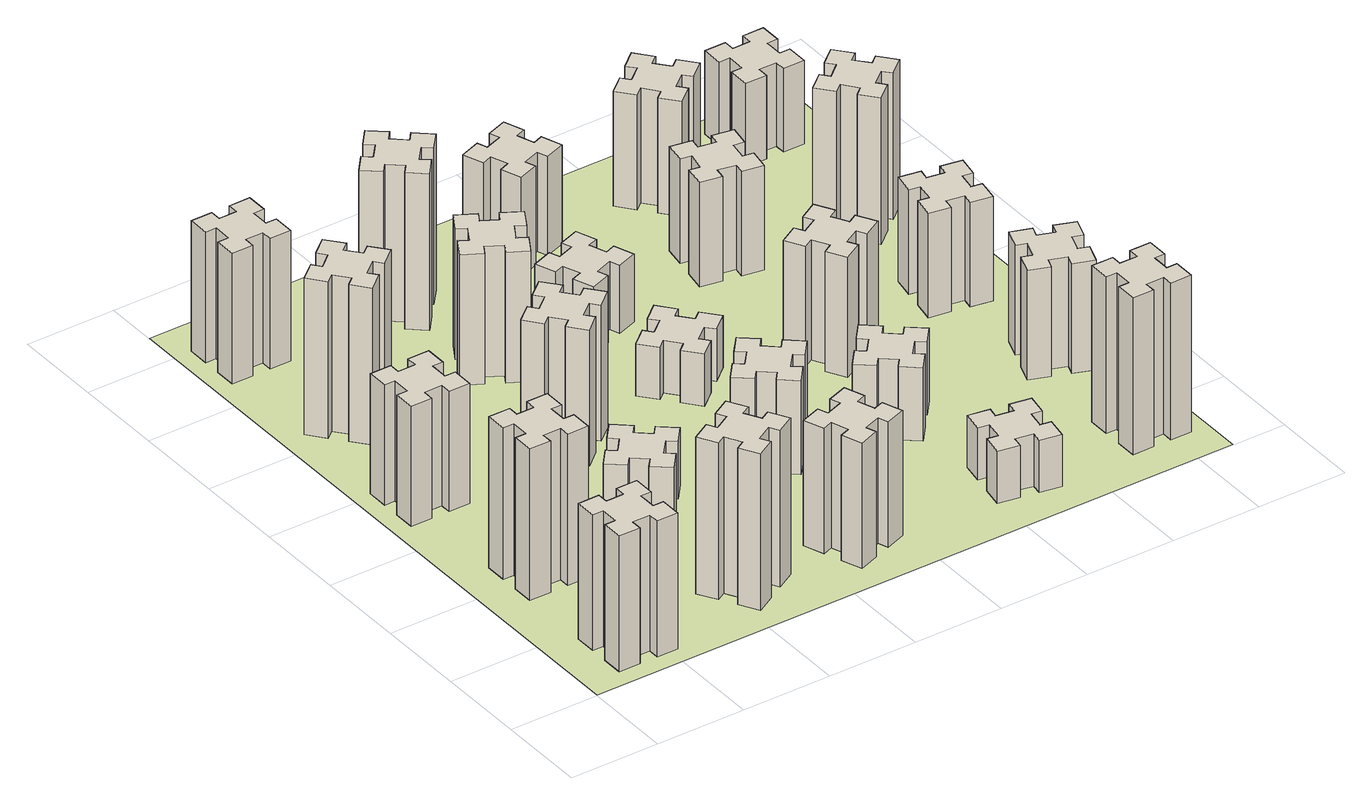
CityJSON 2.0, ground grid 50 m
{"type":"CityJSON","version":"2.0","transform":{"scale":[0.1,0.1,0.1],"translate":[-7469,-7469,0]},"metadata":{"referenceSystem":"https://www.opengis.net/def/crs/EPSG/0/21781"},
"CityObjects":{
"building1":{"type":"Building","attributes":{"class":"1000","function":"1000","usage":"1000","yearOfConstruction":2016,"roofType":"1000","measuredHeight":78,"storeysAboveGround":30,"storeysBelowGround":0},"geometry":[{"type":"Solid","lod":"1","boundaries":[[[[0,1,2,3,4,5,6,7,8,9,10,11,12,13,14,15,16,17,18,19]],[[17,16,20,21]],[[16,15,22,20]],[[15,14,23,22]],[[14,13,24,23]],[[13,12,25,24]],[[12,11,26,25]],[[11,10,27,26]],[[10,9,28,27]],[[9,8,29,28]],[[8,7,30,29]],[[7,6,31,30]],[[6,5,32,31]],[[5,4,33,32]],[[4,3,34,33]],[[3,2,35,34]],[[2,1,36,35]],[[1,0,37,36]],[[0,19,38,37]],[[19,18,39,38]],[[18,17,21,39]],[[24,25,26,27,28,29,30,31,32,33,34,35,36,37,38,39,21,20,22,23]]]]}]},
"building2":{"type":"Building","attributes":{"class":"1000","function":"1000","usage":"1000","yearOfConstruction":2016,"roofType":"1000","measuredHeight":87,"storeysAboveGround":30,"storeysBelowGround":0},"geometry":[{"type":"Solid","lod":"1","boundaries":[[[[40,41,42,43,44,45,46,47,48,49,50,51,52,53,54,55,56,57,58,59]],[[57,56,60,61]],[[56,55,62,60]],[[55,54,63,62]],[[54,53,64,63]],[[53,52,65,64]],[[52,51,66,65]],[[51,50,67,66]],[[50,49,68,67]],[[49,48,69,68]],[[48,47,70,69]],[[47,46,71,70]],[[46,45,72,71]],[[45,44,73,72]],[[44,43,74,73]],[[43,42,75,74]],[[42,41,76,75]],[[41,40,77,76]],[[40,59,78,77]],[[59,58,79,78]],[[58,57,61,79]],[[64,65,66,67,68,69,70,71,72,73,74,75,76,77,78,79,61,60,62,63]]]]}]},
"building3":{"type":"Building","attributes":{"class":"1000","function":"1000","usage":"1000","yearOfConstruction":2016,"roofType":"1000","measuredHeight":69,"storeysAboveGround":30,"storeysBelowGround":0},"geometry":[{"type":"Solid","lod":"1","boundaries":[[[[80,81,82,83,84,85,86,87,88,89,90,91,92,93,94,95,96,97,98,99]],[[97,96,100,101]],[[96,95,102,100]],[[95,94,103,102]],[[94,93,104,103]],[[93,92,105,104]],[[92,91,106,105]],[[91,90,107,106]],[[90,89,108,107]],[[89,88,109,108]],[[88,87,110,109]],[[87,86,111,110]],[[86,85,112,111]],[[85,84,113,112]],[[84,83,114,113]],[[83,82,115,114]],[[82,81,116,115]],[[81,80,117,116]],[[80,99,118,117]],[[99,98,119,118]],[[98,97,101,119]],[[104,105,106,107,108,109,110,111,112,113,114,115,116,117,118,119,101,100,102,103]]]]}]},
"building4":{"type":"Building","attributes":{"class":"1000","function":"1000","usage":"1000","yearOfConstruction":2016,"roofType":"1000","measuredHeight":90,"storeysAboveGround":30,"storeysBelowGround":0},"geometry":[{"type":"Solid","lod":"1","boundaries":[[[[120,121,122,123,124,125,126,127,128,129,130,131,132,133,134,135,136,137,138,139]],[[137,136,140,141]],[[136,135,142,140]],[[135,134,143,142]],[[134,133,144,143]],[[133,132,145,144]],[[132,131,146,145]],[[131,130,147,146]],[[130,129,148,147]],[[129,128,149,148]],[[128,127,150,149]],[[127,126,151,150]],[[126,125,152,151]],[[125,124,153,152]],[[124,123,154,153]],[[123,122,155,154]],[[122,121,156,155]],[[121,120,157,156]],[[120,139,158,157]],[[139,138,159,158]],[[138,137,141,159]],[[144,145,146,147,148,149,150,151,152,153,154,155,156,157,158,159,141,140,142,143]]]]}]},
"building5":{"type":"Building","attributes":{"class":"1000","function":"1000","usage":"1000","yearOfConstruction":2016,"roofType":"1000","measuredHeight":90,"storeysAboveGround":30,"storeysBelowGround":0},"geometry":[{"type":"Solid","lod":"1","boundaries":[[[[160,161,162,163,164,165,166,167,168,169,170,171,172,173,174,175,176,177,178,179]],[[177,176,180,181]],[[176,175,182,180]],[[175,174,183,182]],[[174,173,184,183]],[[173,172,185,184]],[[172,171,186,185]],[[171,170,187,186]],[[170,169,188,187]],[[169,168,189,188]],[[168,167,190,189]],[[167,166,191,190]],[[166,165,192,191]],[[165,164,193,192]],[[164,163,194,193]],[[163,162,195,194]],[[162,161,196,195]],[[161,160,197,196]],[[160,179,198,197]],[[179,178,199,198]],[[178,177,181,199]],[[184,185,186,187,188,189,190,191,192,193,194,195,196,197,198,199,181,180,182,183]]]]}]},
"building6":{"type":"Building","attributes":{"class":"1000","function":"1000","usage":"1000","yearOfConstruction":2016,"roofType":"1000","measuredHeight":75,"storeysAboveGround":30,"storeysBelowGround":0},"geometry":[{"type":"Solid","lod":"1","boundaries":[[[[200,201,202,203,204,205,206,207,208,209,210,211,212,213,214,215,216,217,218,219]],[[217,216,220,221]],[[216,215,222,220]],[[215,214,223,222]],[[214,213,224,223]],[[213,212,225,224]],[[212,211,226,225]],[[211,210,227,226]],[[210,209,228,227]],[[209,208,229,228]],[[208,207,230,229]],[[207,206,231,230]],[[206,205,232,231]],[[205,204,233,232]],[[204,203,234,233]],[[203,202,235,234]],[[202,201,236,235]],[[201,200,237,236]],[[200,219,238,237]],[[219,218,239,238]],[[218,217,221,239]],[[224,225,226,227,228,229,230,231,232,233,234,235,236,237,238,239,221,220,222,223]]]]}]},
"building7":{"type":"Building","attributes":{"class":"1000","function":"1000","usage":"1000","yearOfConstruction":2016,"roofType":"1000","measuredHeight":33,"storeysAboveGround":30,"storeysBelowGround":0},"geometry":[{"type":"Solid","lod":"1","boundaries":[[[[240,241,242,243,244,245,246,247,248,249,250,251,252,253,254,255,256,257,258,259]],[[257,256,260,261]],[[256,255,262,260]],[[255,254,263,262]],[[254,253,264,263]],[[253,252,265,264]],[[252,251,266,265]],[[251,250,267,266]],[[250,249,268,267]],[[249,248,269,268]],[[248,247,270,269]],[[247,246,271,270]],[[246,245,272,271]],[[245,244,273,272]],[[244,243,274,273]],[[243,242,275,274]],[[242,241,276,275]],[[241,240,277,276]],[[240,259,278,277]],[[259,258,279,278]],[[258,257,261,279]],[[264,265,266,267,268,269,270,271,272,273,274,275,276,277,278,279,261,260,262,263]]]]}]},
"building8":{"type":"Building","attributes":{"class":"1000","function":"1000","usage":"1000","yearOfConstruction":2016,"roofType":"1000","measuredHeight":78,"storeysAboveGround":30,"storeysBelowGround":0},"geometry":[{"type":"Solid","lod":"1","boundaries":[[[[280,281,282,283,284,285,286,287,288,289,290,291,292,293,294,295,296,297,298,299]],[[297,296,300,301]],[[296,295,302,300]],[[295,294,303,302]],[[294,293,304,303]],[[293,292,305,304]],[[292,291,306,305]],[[291,290,307,306]],[[290,289,308,307]],[[289,288,309,308]],[[288,287,310,309]],[[287,286,311,310]],[[286,285,312,311]],[[285,284,313,312]],[[284,283,314,313]],[[283,282,315,314]],[[282,281,316,315]],[[281,280,317,316]],[[280,299,318,317]],[[299,298,319,318]],[[298,297,301,319]],[[304,305,306,307,308,309,310,311,312,313,314,315,316,317,318,319,301,300,302,303]]]]}]},
"building9":{"type":"Building","attributes":{"class":"1000","function":"1000","usage":"1000","yearOfConstruction":2016,"roofType":"1000","measuredHeight":72,"storeysAboveGround":30,"storeysBelowGround":0},"geometry":[{"type":"Solid","lod":"1","boundaries":[[[[320,321,322,323,324,325,326,327,328,329,330,331,332,333,334,335,336,337,338,339]],[[337,336,340,341]],[[336,335,342,340]],[[335,334,343,342]],[[334,333,344,343]],[[333,332,345,344]],[[332,331,346,345]],[[331,330,347,346]],[[330,329,348,347]],[[329,328,349,348]],[[328,327,350,349]],[[327,326,351,350]],[[326,325,352,351]],[[325,324,353,352]],[[324,323,354,353]],[[323,322,355,354]],[[322,321,356,355]],[[321,320,357,356]],[[320,339,358,357]],[[339,338,359,358]],[[338,337,341,359]],[[344,345,346,347,348,349,350,351,352,353,354,355,356,357,358,359,341,340,342,343]]]]}]},
"building10":{"type":"Building","attributes":{"class":"1000","function":"1000","usage":"1000","yearOfConstruction":2016,"roofType":"1000","measuredHeight":75,"storeysAboveGround":30,"storeysBelowGround":0},"geometry":[{"type":"Solid","lod":"1","boundaries":[[[[360,361,362,363,364,365,366,367,368,369,370,371,372,373,374,375,376,377,378,379]],[[377,376,380,381]],[[376,375,382,380]],[[375,374,383,382]],[[374,373,384,383]],[[373,372,385,384]],[[372,371,386,385]],[[371,370,387,386]],[[370,369,388,387]],[[369,368,389,388]],[[368,367,390,389]],[[367,366,391,390]],[[366,365,392,391]],[[365,364,393,392]],[[364,363,394,393]],[[363,362,395,394]],[[362,361,396,395]],[[361,360,397,396]],[[360,379,398,397]],[[379,378,399,398]],[[378,377,381,399]],[[384,385,386,387,388,389,390,391,392,393,394,395,396,397,398,399,381,380,382,383]]]]}]},
"building11":{"type":"Building","attributes":{"class":"1000","function":"1000","usage":"1000","yearOfConstruction":2016,"roofType":"1000","measuredHeight":90,"storeysAboveGround":30,"storeysBelowGround":0},"geometry":[{"type":"Solid","lod":"1","boundaries":[[[[400,401,402,403,404,405,406,407,408,409,410,411,412,413,414,415,416,417,418,419]],[[417,416,420,421]],[[416,415,422,420]],[[415,414,423,422]],[[414,413,424,423]],[[413,412,425,424]],[[412,411,426,425]],[[411,410,427,426]],[[410,409,428,427]],[[409,408,429,428]],[[408,407,430,429]],[[407,406,431,430]],[[406,405,432,431]],[[405,404,433,432]],[[404,403,434,433]],[[403,402,435,434]],[[402,401,436,435]],[[401,400,437,436]],[[400,419,438,437]],[[419,418,439,438]],[[418,417,421,439]],[[424,425,426,427,428,429,430,431,432,433,434,435,436,437,438,439,421,420,422,423]]]]}]},
"building12":{"type":"Building","attributes":{"class":"1000","function":"1000","usage":"1000","yearOfConstruction":2016,"roofType":"1000","measuredHeight":54,"storeysAboveGround":30,"storeysBelowGround":0},"geometry":[{"type":"Solid","lod":"1","boundaries":[[[[440,441,442,443,444,445,446,447,448,449,450,451,452,453,454,455,456,457,458,459]],[[457,456,460,461]],[[456,455,462,460]],[[455,454,463,462]],[[454,453,464,463]],[[453,452,465,464]],[[452,451,466,465]],[[451,450,467,466]],[[450,449,468,467]],[[449,448,469,468]],[[448,447,470,469]],[[447,446,471,470]],[[446,445,472,471]],[[445,444,473,472]],[[444,443,474,473]],[[443,442,475,474]],[[442,441,476,475]],[[441,440,477,476]],[[440,459,478,477]],[[459,458,479,478]],[[458,457,461,479]],[[464,465,466,467,468,469,470,471,472,473,474,475,476,477,478,479,461,460,462,463]]]]}]},
"building13":{"type":"Building","attributes":{"class":"1000","function":"1000","usage":"1000","yearOfConstruction":2016,"roofType":"1000","measuredHeight":30,"storeysAboveGround":30,"storeysBelowGround":0},"geometry":[{"type":"Solid","lod":"1","boundaries":[[[[480,481,482,483,484,485,486,487,488,489,490,491,492,493,494,495,496,497,498,499]],[[497,496,500,501]],[[496,495,502,500]],[[495,494,503,502]],[[494,493,504,503]],[[493,492,505,504]],[[492,491,506,505]],[[491,490,507,506]],[[490,489,508,507]],[[489,488,509,508]],[[488,487,510,509]],[[487,486,511,510]],[[486,485,512,511]],[[485,484,513,512]],[[484,483,514,513]],[[483,482,515,514]],[[482,481,516,515]],[[481,480,517,516]],[[480,499,518,517]],[[499,498,519,518]],[[498,497,501,519]],[[504,505,506,507,508,509,510,511,512,513,514,515,516,517,518,519,501,500,502,503]]]]}]},
"building14":{"type":"Building","attributes":{"class":"1000","function":"1000","usage":"1000","yearOfConstruction":2016,"roofType":"1000","measuredHeight":39,"storeysAboveGround":30,"storeysBelowGround":0},"geometry":[{"type":"Solid","lod":"1","boundaries":[[[[520,521,522,523,524,525,526,527,528,529,530,531,532,533,534,535,536,537,538,539]],[[537,536,540,541]],[[536,535,542,540]],[[535,534,543,542]],[[534,533,544,543]],[[533,532,545,544]],[[532,531,546,545]],[[531,530,547,546]],[[530,529,548,547]],[[529,528,549,548]],[[528,527,550,549]],[[527,526,551,550]],[[526,525,552,551]],[[525,524,553,552]],[[524,523,554,553]],[[523,522,555,554]],[[522,521,556,555]],[[521,520,557,556]],[[520,539,558,557]],[[539,538,559,558]],[[538,537,541,559]],[[544,545,546,547,548,549,550,551,552,553,554,555,556,557,558,559,541,540,542,543]]]]}]},
"building15":{"type":"Building","attributes":{"class":"1000","function":"1000","usage":"1000","yearOfConstruction":2016,"roofType":"1000","measuredHeight":30,"storeysAboveGround":30,"storeysBelowGround":0},"geometry":[{"type":"Solid","lod":"1","boundaries":[[[[560,561,562,563,564,565,566,567,568,569,570,571,572,573,574,575,576,577,578,579]],[[577,576,580,581]],[[576,575,582,580]],[[575,574,583,582]],[[574,573,584,583]],[[573,572,585,584]],[[572,571,586,585]],[[571,570,587,586]],[[570,569,588,587]],[[569,568,589,588]],[[568,567,590,589]],[[567,566,591,590]],[[566,565,592,591]],[[565,564,593,592]],[[564,563,594,593]],[[563,562,595,594]],[[562,561,596,595]],[[561,560,597,596]],[[560,579,598,597]],[[579,578,599,598]],[[578,577,581,599]],[[584,585,586,587,588,589,590,591,592,593,594,595,596,597,598,599,581,580,582,583]]]]}]},
"building16":{"type":"Building","attributes":{"class":"1000","function":"1000","usage":"1000","yearOfConstruction":2016,"roofType":"1000","measuredHeight":42,"storeysAboveGround":30,"storeysBelowGround":0},"geometry":[{"type":"Solid","lod":"1","boundaries":[[[[600,601,602,603,604,605,606,607,608,609,610,611,612,613,614,615,616,617,618,619]],[[617,616,620,621]],[[616,615,622,620]],[[615,614,623,622]],[[614,613,624,623]],[[613,612,625,624]],[[612,611,626,625]],[[611,610,627,626]],[[610,609,628,627]],[[609,608,629,628]],[[608,607,630,629]],[[607,606,631,630]],[[606,605,632,631]],[[605,604,633,632]],[[604,603,634,633]],[[603,602,635,634]],[[602,601,636,635]],[[601,600,637,636]],[[600,619,638,637]],[[619,618,639,638]],[[618,617,621,639]],[[624,625,626,627,628,629,630,631,632,633,634,635,636,637,638,639,621,620,622,623]]]]}]},
"building17":{"type":"Building","attributes":{"class":"1000","function":"1000","usage":"1000","yearOfConstruction":2016,"roofType":"1000","measuredHeight":57,"storeysAboveGround":30,"storeysBelowGround":0},"geometry":[{"type":"Solid","lod":"1","boundaries":[[[[640,641,642,643,644,645,646,647,648,649,650,651,652,653,654,655,656,657,658,659]],[[657,656,660,661]],[[656,655,662,660]],[[655,654,663,662]],[[654,653,664,663]],[[653,652,665,664]],[[652,651,666,665]],[[651,650,667,666]],[[650,649,668,667]],[[649,648,669,668]],[[648,647,670,669]],[[647,646,671,670]],[[646,645,672,671]],[[645,644,673,672]],[[644,643,674,673]],[[643,642,675,674]],[[642,641,676,675]],[[641,640,677,676]],[[640,659,678,677]],[[659,658,679,678]],[[658,657,661,679]],[[664,665,666,667,668,669,670,671,672,673,674,675,676,677,678,679,661,660,662,663]]]]}]},
"building18":{"type":"Building","attributes":{"class":"1000","function":"1000","usage":"1000","yearOfConstruction":2016,"roofType":"1000","measuredHeight":69,"storeysAboveGround":30,"storeysBelowGround":0},"geometry":[{"type":"Solid","lod":"1","boundaries":[[[[680,681,682,683,684,685,686,687,688,689,690,691,692,693,694,695,696,697,698,699]],[[697,696,700,701]],[[696,695,702,700]],[[695,694,703,702]],[[694,693,704,703]],[[693,692,705,704]],[[692,691,706,705]],[[691,690,707,706]],[[690,689,708,707]],[[689,688,709,708]],[[688,687,710,709]],[[687,686,711,710]],[[686,685,712,711]],[[685,684,713,712]],[[684,683,714,713]],[[683,682,715,714]],[[682,681,716,715]],[[681,680,717,716]],[[680,699,718,717]],[[699,698,719,718]],[[698,697,701,719]],[[704,705,706,707,708,709,710,711,712,713,714,715,716,717,718,719,701,700,702,703]]]]}]},
"building19":{"type":"Building","attributes":{"class":"1000","function":"1000","usage":"1000","yearOfConstruction":2016,"roofType":"1000","measuredHeight":60,"storeysAboveGround":30,"storeysBelowGround":0},"geometry":[{"type":"Solid","lod":"1","boundaries":[[[[720,721,722,723,724,725,726,727,728,729,730,731,732,733,734,735,736,737,738,739]],[[737,736,740,741]],[[736,735,742,740]],[[735,734,743,742]],[[734,733,744,743]],[[733,732,745,744]],[[732,731,746,745]],[[731,730,747,746]],[[730,729,748,747]],[[729,728,749,748]],[[728,727,750,749]],[[727,726,751,750]],[[726,725,752,751]],[[725,724,753,752]],[[724,723,754,753]],[[723,722,755,754]],[[722,721,756,755]],[[721,720,757,756]],[[720,739,758,757]],[[739,738,759,758]],[[738,737,741,759]],[[744,745,746,747,748,749,750,751,752,753,754,755,756,757,758,759,741,740,742,743]]]]}]},
"building20":{"type":"Building","attributes":{"class":"1000","function":"1000","usage":"1000","yearOfConstruction":2016,"roofType":"1000","measuredHeight":90,"storeysAboveGround":30,"storeysBelowGround":0},"geometry":[{"type":"Solid","lod":"1","boundaries":[[[[760,761,762,763,764,765,766,767,768,769,770,771,772,773,774,775,776,777,778,779]],[[777,776,780,781]],[[776,775,782,780]],[[775,774,783,782]],[[774,773,784,783]],[[773,772,785,784]],[[772,771,786,785]],[[771,770,787,786]],[[770,769,788,787]],[[769,768,789,788]],[[768,767,790,789]],[[767,766,791,790]],[[766,765,792,791]],[[765,764,793,792]],[[764,763,794,793]],[[763,762,795,794]],[[762,761,796,795]],[[761,760,797,796]],[[760,779,798,797]],[[779,778,799,798]],[[778,777,781,799]],[[784,785,786,787,788,789,790,791,792,793,794,795,796,797,798,799,781,780,782,783]]]]}]},
"building21":{"type":"Building","attributes":{"class":"1000","function":"1000","usage":"1000","yearOfConstruction":2016,"roofType":"1000","measuredHeight":66,"storeysAboveGround":30,"storeysBelowGround":0},"geometry":[{"type":"Solid","lod":"1","boundaries":[[[[800,801,802,803,804,805,806,807,808,809,810,811,812,813,814,815,816,817,818,819]],[[817,816,820,821]],[[816,815,822,820]],[[815,814,823,822]],[[814,813,824,823]],[[813,812,825,824]],[[812,811,826,825]],[[811,810,827,826]],[[810,809,828,827]],[[809,808,829,828]],[[808,807,830,829]],[[807,806,831,830]],[[806,805,832,831]],[[805,804,833,832]],[[804,803,834,833]],[[803,802,835,834]],[[802,801,836,835]],[[801,800,837,836]],[[800,819,838,837]],[[819,818,839,838]],[[818,817,821,839]],[[824,825,826,827,828,829,830,831,832,833,834,835,836,837,838,839,821,820,822,823]]]]}]},
"building22":{"type":"Building","attributes":{"class":"1000","function":"1000","usage":"1000","yearOfConstruction":2016,"roofType":"1000","measuredHeight":63,"storeysAboveGround":30,"storeysBelowGround":0},"geometry":[{"type":"Solid","lod":"1","boundaries":[[[[840,841,842,843,844,845,846,847,848,849,850,851,852,853,854,855,856,857,858,859]],[[857,856,860,861]],[[856,855,862,860]],[[855,854,863,862]],[[854,853,864,863]],[[853,852,865,864]],[[852,851,866,865]],[[851,850,867,866]],[[850,849,868,867]],[[849,848,869,868]],[[848,847,870,869]],[[847,846,871,870]],[[846,845,872,871]],[[845,844,873,872]],[[844,843,874,873]],[[843,842,875,874]],[[842,841,876,875]],[[841,840,877,876]],[[840,859,878,877]],[[859,858,879,878]],[[858,857,861,879]],[[864,865,866,867,868,869,870,871,872,873,874,875,876,877,878,879,861,860,862,863]]]]}]},
"building23":{"type":"Building","attributes":{"class":"1000","function":"1000","usage":"1000","yearOfConstruction":2016,"roofType":"1000","measuredHeight":60,"storeysAboveGround":30,"storeysBelowGround":0},"geometry":[{"type":"Solid","lod":"1","boundaries":[[[[880,881,882,883,884,885,886,887,888,889,890,891,892,893,894,895,896,897,898,899]],[[897,896,900,901]],[[896,895,902,900]],[[895,894,903,902]],[[894,893,904,903]],[[893,892,905,904]],[[892,891,906,905]],[[891,890,907,906]],[[890,889,908,907]],[[889,888,909,908]],[[888,887,910,909]],[[887,886,911,910]],[[886,885,912,911]],[[885,884,913,912]],[[884,883,914,913]],[[883,882,915,914]],[[882,881,916,915]],[[881,880,917,916]],[[880,899,918,917]],[[899,898,919,918]],[[898,897,901,919]],[[904,905,906,907,908,909,910,911,912,913,914,915,916,917,918,919,901,900,902,903]]]]}]},
"building24":{"type":"Building","attributes":{"class":"1000","function":"1000","usage":"1000","yearOfConstruction":2016,"roofType":"1000","measuredHeight":84,"storeysAboveGround":30,"storeysBelowGround":0},"geometry":[{"type":"Solid","lod":"1","boundaries":[[[[920,921,922,923,924,925,926,927,928,929,930,931,932,933,934,935,936,937,938,939]],[[937,936,940,941]],[[936,935,942,940]],[[935,934,943,942]],[[934,933,944,943]],[[933,932,945,944]],[[932,931,946,945]],[[931,930,947,946]],[[930,929,948,947]],[[929,928,949,948]],[[928,927,950,949]],[[927,926,951,950]],[[926,925,952,951]],[[925,924,953,952]],[[924,923,954,953]],[[923,922,955,954]],[[922,921,956,955]],[[921,920,957,956]],[[920,939,958,957]],[[939,938,959,958]],[[938,937,941,959]],[[944,945,946,947,948,949,950,951,952,953,954,955,956,957,958,959,941,940,942,943]]]]}]},
"building25":{"type":"Building","attributes":{"class":"1000","function":"1000","usage":"1000","yearOfConstruction":2016,"roofType":"1000","measuredHeight":48,"storeysAboveGround":30,"storeysBelowGround":0},"geometry":[{"type":"Solid","lod":"1","boundaries":[[[[960,961,962,963,964,965,966,967,968,969,970,971,972,973,974,975,976,977,978,979]],[[977,976,980,981]],[[976,975,982,980]],[[975,974,983,982]],[[974,973,984,983]],[[973,972,985,984]],[[972,971,986,985]],[[971,970,987,986]],[[970,969,988,987]],[[969,968,989,988]],[[968,967,990,989]],[[967,966,991,990]],[[966,965,992,991]],[[965,964,993,992]],[[964,963,994,993]],[[963,962,995,994]],[[962,961,996,995]],[[961,960,997,996]],[[960,979,998,997]],[[979,978,999,998]],[[978,977,981,999]],[[984,985,986,987,988,989,990,991,992,993,994,995,996,997,998,999,981,980,982,983]]]]}]},
"landuse1":{"type":"LandUse","attributes":{"name":"plot1","function":"1010"},"geometry":[{"type":"MultiSurface","lod":"1","boundaries":[[[1000,1001,1002,1003]]]}]}
},
"vertices":[
[265,325,0],[265,225,0],[205,225,0],[205,105,0],[325,105,0],[325,165,0],[425,165,0],[425,105,0],[545,105,0],[545,225,0],[485,225,0],[485,325,0],[545,325,0],[545,445,0],[425,445,0],[425,385,0],[325,385,0],[325,445,0],[205,445,0],[205,325,0],[325,385,780],[325,445,780],[425,385,780],[425,445,780],[545,445,780],[545,325,780],[485,325,780],[485,225,780],[545,225,780],[545,105,780],[425,105,780],[425,165,780],[325,165,780],[325,105,780],[205,105,780],[205,225,780],[265,225,780],[265,325,780],[205,325,780],[205,445,780],
[265,1065,0],[265,965,0],[205,965,0],[205,845,0],[325,845,0],[325,905,0],[425,905,0],[425,845,0],[545,845,0],[545,965,0],[485,965,0],[485,1065,0],[545,1065,0],[545,1185,0],[425,1185,0],[425,1125,0],[325,1125,0],[325,1185,0],[205,1185,0],[205,1065,0],[325,1125,870],[325,1185,870],[425,1125,870],[425,1185,870],[545,1185,870],[545,1065,870],[485,1065,870],[485,965,870],[545,965,870],[545,845,870],[425,845,870],[425,905,870],[325,905,870],[325,845,870],[205,845,870],[205,965,870],[265,965,870],[265,1065,870],[205,1065,870],[205,1185,870],
[325,1965,0],[225,1965,0],[225,2025,0],[105,2025,0],[105,1905,0],[165,1905,0],[165,1805,0],[105,1805,0],[105,1685,0],[225,1685,0],[225,1745,0],[325,1745,0],[325,1685,0],[445,1685,0],[445,1805,0],[385,1805,0],[385,1905,0],[445,1905,0],[445,2025,0],[325,2025,0],[385,1905,690],[445,1905,690],[385,1805,690],[445,1805,690],[445,1685,690],[325,1685,690],[325,1745,690],[225,1745,690],[225,1685,690],[105,1685,690],[105,1805,690],[165,1805,690],[165,1905,690],[105,1905,690],[105,2025,690],[225,2025,690],[225,1965,690],[325,1965,690],[325,2025,690],[445,2025,690],
[492,2628,0],[427,2704,0],[473,2743,0],[396,2835,0],[304,2758,0],[343,2712,0],[266,2647,0],[228,2693,0],[136,2616,0],[213,2524,0],[259,2563,0],[323,2486,0],[277,2448,0],[354,2356,0],[446,2433,0],[408,2479,0],[484,2543,0],[523,2497,0],[615,2574,0],[538,2666,0],[484,2543,900],[523,2497,900],[408,2479,900],[446,2433,900],[354,2356,900],[277,2448,900],[323,2486,900],[259,2563,900],[213,2524,900],[136,2616,900],[228,2693,900],[266,2647,900],[343,2712,900],[304,2758,900],[396,2835,900],[473,2743,900],[427,2704,900],[492,2628,900],[538,2666,900],[615,2574,900],
[1127,255,0],[1214,305,0],[1244,253,0],[1348,313,0],[1288,417,0],[1236,387,0],[1186,474,0],[1238,504,0],[1178,608,0],[1074,548,0],[1104,496,0],[1017,446,0],[987,498,0],[883,438,0],[943,334,0],[995,364,0],[1045,277,0],[993,247,0],[1053,143,0],[1157,203,0],[1045,277,900],[993,247,900],[995,364,900],[943,334,900],[883,438,900],[987,498,900],[1017,446,900],[1104,496,900],[1074,548,900],[1178,608,900],[1238,504,900],[1186,474,900],[1236,387,900],[1288,417,900],[1348,313,900],[1244,253,900],[1214,305,900],[1127,255,900],[1157,203,900],[1053,143,900],
[225,3225,0],[325,3225,0],[325,3165,0],[445,3165,0],[445,3285,0],[385,3285,0],[385,3385,0],[445,3385,0],[445,3505,0],[325,3505,0],[325,3445,0],[225,3445,0],[225,3505,0],[105,3505,0],[105,3385,0],[165,3385,0],[165,3285,0],[105,3285,0],[105,3165,0],[225,3165,0],[165,3285,750],[105,3285,750],[165,3385,750],[105,3385,750],[105,3505,750],[225,3505,750],[225,3445,750],[325,3445,750],[325,3505,750],[445,3505,750],[445,3385,750],[385,3385,750],[385,3285,750],[445,3285,750],[445,3165,750],[325,3165,750],[325,3225,750],[225,3225,750],[225,3165,750],[105,3165,750],
[1224,1267,0],[1148,1332,0],[1186,1378,0],[1094,1455,0],[1017,1363,0],[1063,1324,0],[999,1248,0],[953,1286,0],[876,1194,0],[968,1117,0],[1006,1163,0],[1083,1099,0],[1044,1053,0],[1136,976,0],[1213,1068,0],[1167,1106,0],[1232,1183,0],[1278,1144,0],[1355,1236,0],[1263,1313,0],[1232,1183,330],[1278,1144,330],[1167,1106,330],[1213,1068,330],[1136,976,330],[1044,1053,330],[1083,1099,330],[1006,1163,330],[968,1117,330],[876,1194,330],[953,1286,330],[999,1248,330],[1063,1324,330],[1017,1363,330],[1094,1455,330],[1186,1378,330],[1148,1332,330],[1224,1267,330],[1263,1313,330],[1355,1236,330],
[1083,1972,0],[1006,1907,0],[968,1953,0],[876,1876,0],[953,1784,0],[999,1823,0],[1063,1746,0],[1017,1708,0],[1094,1616,0],[1186,1693,0],[1148,1739,0],[1224,1803,0],[1263,1757,0],[1355,1834,0],[1278,1926,0],[1232,1888,0],[1167,1964,0],[1213,2003,0],[1136,2095,0],[1044,2018,0],[1167,1964,780],[1213,2003,780],[1232,1888,780],[1278,1926,780],[1355,1834,780],[1263,1757,780],[1224,1803,780],[1148,1739,780],[1186,1693,780],[1094,1616,780],[1017,1708,780],[1063,1746,780],[999,1823,780],[953,1784,780],[876,1876,780],[968,1953,780],[1006,1907,780],[1083,1972,780],[1044,2018,780],[1136,2095,780],
[1765,496,0],[1671,462,0],[1650,518,0],[1537,477,0],[1579,364,0],[1635,385,0],[1669,291,0],[1613,270,0],[1654,157,0],[1767,199,0],[1746,255,0],[1840,289,0],[1860,233,0],[1973,274,0],[1932,387,0],[1876,366,0],[1842,460,0],[1898,480,0],[1857,593,0],[1744,552,0],[1842,460,720],[1898,480,720],[1876,366,720],[1932,387,720],[1973,274,720],[1860,233,720],[1840,289,720],[1746,255,720],[1767,199,720],[1654,157,720],[1613,270,720],[1669,291,720],[1635,385,720],[1579,364,720],[1537,477,720],[1650,518,720],[1671,462,720],[1765,496,720],[1744,552,720],[1857,593,720],
[1314,2666,0],[1227,2716,0],[1257,2768,0],[1153,2828,0],[1093,2724,0],[1145,2694,0],[1095,2607,0],[1043,2637,0],[983,2533,0],[1087,2473,0],[1117,2525,0],[1204,2475,0],[1174,2423,0],[1278,2363,0],[1338,2467,0],[1286,2497,0],[1336,2584,0],[1388,2554,0],[1448,2658,0],[1344,2718,0],[1336,2584,750],[1388,2554,750],[1286,2497,750],[1338,2467,750],[1278,2363,750],[1174,2423,750],[1204,2475,750],[1117,2525,750],[1087,2473,750],[983,2533,750],[1043,2637,750],[1095,2607,750],[1145,2694,750],[1093,2724,750],[1153,2828,750],[1257,2768,750],[1227,2716,750],[1314,2666,750],[1344,2718,750],[1448,2658,750],
[1006,3183,0],[1083,3119,0],[1044,3073,0],[1136,2996,0],[1213,3088,0],[1167,3126,0],[1232,3203,0],[1278,3164,0],[1355,3256,0],[1263,3333,0],[1224,3287,0],[1148,3352,0],[1186,3398,0],[1094,3475,0],[1017,3383,0],[1063,3344,0],[999,3268,0],[953,3306,0],[876,3214,0],[968,3137,0],[999,3268,900],[953,3306,900],[1063,3344,900],[1017,3383,900],[1094,3475,900],[1186,3398,900],[1148,3352,900],[1224,3287,900],[1263,3333,900],[1355,3256,900],[1278,3164,900],[1232,3203,900],[1167,3126,900],[1213,3088,900],[1136,2996,900],[1044,3073,900],[1083,3119,900],[1006,3183,900],[968,3137,900],[876,3214,900],
[1746,1163,0],[1823,1099,0],[1784,1053,0],[1876,976,0],[1953,1068,0],[1907,1106,0],[1972,1183,0],[2018,1144,0],[2095,1236,0],[2003,1313,0],[1964,1267,0],[1888,1332,0],[1926,1378,0],[1834,1455,0],[1757,1363,0],[1803,1324,0],[1739,1248,0],[1693,1286,0],[1616,1194,0],[1708,1117,0],[1739,1248,540],[1693,1286,540],[1803,1324,540],[1757,1363,540],[1834,1455,540],[1926,1378,540],[1888,1332,540],[1964,1267,540],[2003,1313,540],[2095,1236,540],[2018,1144,540],[1972,1183,540],[1907,1106,540],[1953,1068,540],[1876,976,540],[1784,1053,540],[1823,1099,540],[1746,1163,540],[1708,1117,540],[1616,1194,540],
[1972,1988,0],[1907,2064,0],[1953,2103,0],[1876,2195,0],[1784,2118,0],[1823,2072,0],[1746,2007,0],[1708,2053,0],[1616,1976,0],[1693,1884,0],[1739,1923,0],[1803,1846,0],[1757,1808,0],[1834,1716,0],[1926,1793,0],[1888,1839,0],[1964,1903,0],[2003,1857,0],[2095,1934,0],[2018,2026,0],[1964,1903,300],[2003,1857,300],[1888,1839,300],[1926,1793,300],[1834,1716,300],[1757,1808,300],[1803,1846,300],[1739,1923,300],[1693,1884,300],[1616,1976,300],[1708,2053,300],[1746,2007,300],[1823,2072,300],[1784,2118,300],[1876,2195,300],[1953,2103,300],[1907,2064,300],[1972,1988,300],[2018,2026,300],[2095,1934,300],
[1876,2586,0],[1842,2680,0],[1898,2700,0],[1857,2813,0],[1744,2772,0],[1765,2716,0],[1671,2682,0],[1650,2738,0],[1537,2697,0],[1579,2584,0],[1635,2605,0],[1669,2511,0],[1613,2490,0],[1654,2377,0],[1767,2419,0],[1746,2475,0],[1840,2509,0],[1860,2453,0],[1973,2494,0],[1932,2607,0],[1840,2509,390],[1860,2453,390],[1746,2475,390],[1767,2419,390],[1654,2377,390],[1613,2490,390],[1669,2511,390],[1635,2605,390],[1579,2584,390],[1537,2697,390],[1650,2738,390],[1671,2682,390],[1765,2716,390],[1744,2772,390],[1857,2813,390],[1898,2700,390],[1842,2680,390],[1876,2586,390],[1932,2607,390],[1973,2494,390],
[2596,444,0],[2578,345,0],[2519,356,0],[2498,237,0],[2617,217,0],[2627,276,0],[2725,258,0],[2715,199,0],[2833,178,0],[2854,297,0],[2795,307,0],[2812,405,0],[2871,395,0],[2892,513,0],[2774,534,0],[2764,475,0],[2665,492,0],[2676,551,0],[2557,572,0],[2537,454,0],[2665,492,300],[2676,551,300],[2764,475,300],[2774,534,300],[2892,513,300],[2871,395,300],[2812,405,300],[2795,307,300],[2854,297,300],[2833,178,300],[2715,199,300],[2725,258,300],[2627,276,300],[2617,217,300],[2498,237,300],[2519,356,300],[2578,345,300],[2596,444,300],[2537,454,300],[2557,572,300],
[2547,1006,0],[2612,1083,0],[2658,1044,0],[2735,1136,0],[2643,1213,0],[2604,1167,0],[2528,1232,0],[2566,1278,0],[2474,1355,0],[2397,1263,0],[2443,1224,0],[2379,1148,0],[2333,1186,0],[2256,1094,0],[2348,1017,0],[2386,1063,0],[2463,999,0],[2424,953,0],[2516,876,0],[2593,968,0],[2463,999,420],[2424,953,420],[2386,1063,420],[2348,1017,420],[2256,1094,420],[2333,1186,420],[2379,1148,420],[2443,1224,420],[2397,1263,420],[2474,1355,420],[2566,1278,420],[2528,1232,420],[2604,1167,420],[2643,1213,420],[2735,1136,420],[2658,1044,420],[2612,1083,420],[2547,1006,420],[2593,968,420],[2516,876,420],
[1846,3215,0],[1940,3249,0],[1960,3193,0],[2073,3234,0],[2032,3347,0],[1976,3326,0],[1942,3420,0],[1998,3440,0],[1957,3553,0],[1844,3512,0],[1865,3456,0],[1771,3422,0],[1750,3478,0],[1637,3437,0],[1679,3324,0],[1735,3345,0],[1769,3251,0],[1713,3230,0],[1754,3117,0],[1867,3159,0],[1769,3251,570],[1713,3230,570],[1735,3345,570],[1679,3324,570],[1637,3437,570],[1750,3478,570],[1771,3422,570],[1865,3456,570],[1844,3512,570],[1957,3553,570],[1998,3440,570],[1942,3420,570],[1976,3326,570],[2032,3347,570],[2073,3234,570],[1960,3193,570],[1940,3249,570],[1846,3215,570],[1867,3159,570],[1754,3117,570],
[2475,1744,0],[2525,1657,0],[2473,1627,0],[2533,1523,0],[2637,1583,0],[2607,1635,0],[2694,1685,0],[2724,1633,0],[2828,1693,0],[2768,1797,0],[2716,1767,0],[2666,1854,0],[2718,1884,0],[2658,1988,0],[2554,1928,0],[2584,1876,0],[2497,1826,0],[2467,1878,0],[2363,1818,0],[2423,1714,0],[2497,1826,690],[2467,1878,690],[2584,1876,690],[2554,1928,690],[2658,1988,690],[2718,1884,690],[2666,1854,690],[2716,1767,690],[2768,1797,690],[2828,1693,690],[2724,1633,690],[2694,1685,690],[2607,1635,690],[2637,1583,690],[2533,1523,690],[2473,1627,690],[2525,1657,690],[2475,1744,690],[2423,1714,690],[2363,1818,690],
[2664,2795,0],[2565,2812,0],[2576,2871,0],[2457,2892,0],[2437,2774,0],[2496,2764,0],[2478,2665,0],[2419,2676,0],[2398,2557,0],[2517,2537,0],[2527,2596,0],[2625,2578,0],[2615,2519,0],[2733,2498,0],[2754,2617,0],[2695,2627,0],[2712,2725,0],[2771,2715,0],[2792,2833,0],[2674,2854,0],[2712,2725,600],[2771,2715,600],[2695,2627,600],[2754,2617,600],[2733,2498,600],[2615,2519,600],[2625,2578,600],[2527,2596,600],[2517,2537,600],[2398,2557,600],[2419,2676,600],[2478,2665,600],[2496,2764,600],[2437,2774,600],[2457,2892,600],[2576,2871,600],[2565,2812,600],[2664,2795,600],[2674,2854,600],[2792,2833,600],
[3325,425,0],[3325,325,0],[3265,325,0],[3265,205,0],[3385,205,0],[3385,265,0],[3485,265,0],[3485,205,0],[3605,205,0],[3605,325,0],[3545,325,0],[3545,425,0],[3605,425,0],[3605,545,0],[3485,545,0],[3485,485,0],[3385,485,0],[3385,545,0],[3265,545,0],[3265,425,0],[3385,485,900],[3385,545,900],[3485,485,900],[3485,545,900],[3605,545,900],[3605,425,900],[3545,425,900],[3545,325,900],[3605,325,900],[3605,205,900],[3485,205,900],[3485,265,900],[3385,265,900],[3385,205,900],[3265,205,900],[3265,325,900],[3325,325,900],[3325,425,900],[3265,425,900],[3265,545,900],
[2812,3368,0],[2747,3444,0],[2793,3483,0],[2716,3575,0],[2624,3498,0],[2663,3452,0],[2586,3387,0],[2548,3433,0],[2456,3356,0],[2533,3264,0],[2579,3303,0],[2643,3226,0],[2597,3188,0],[2674,3096,0],[2766,3173,0],[2728,3219,0],[2804,3283,0],[2843,3237,0],[2935,3314,0],[2858,3406,0],[2804,3283,660],[2843,3237,660],[2728,3219,660],[2766,3173,660],[2674,3096,660],[2597,3188,660],[2643,3226,660],[2579,3303,660],[2533,3264,660],[2456,3356,660],[2548,3433,660],[2586,3387,660],[2663,3452,660],[2624,3498,660],[2716,3575,660],[2793,3483,660],[2747,3444,660],[2812,3368,660],[2858,3406,660],[2935,3314,660],
[3351,1029,0],[3445,995,0],[3424,939,0],[3537,897,0],[3578,1010,0],[3522,1031,0],[3556,1125,0],[3612,1104,0],[3653,1217,0],[3540,1258,0],[3520,1202,0],[3426,1236,0],[3447,1292,0],[3334,1333,0],[3293,1220,0],[3349,1200,0],[3315,1106,0],[3259,1127,0],[3217,1014,0],[3330,973,0],[3315,1106,630],[3259,1127,630],[3349,1200,630],[3293,1220,630],[3334,1333,630],[3447,1292,630],[3426,1236,630],[3520,1202,630],[3540,1258,630],[3653,1217,630],[3612,1104,630],[3556,1125,630],[3522,1031,630],[3578,1010,630],[3537,897,630],[3424,939,630],[3445,995,630],[3351,1029,630],[3330,973,630],[3217,1014,630],
[3267,1756,0],[3365,1738,0],[3355,1679,0],[3473,1658,0],[3494,1777,0],[3435,1787,0],[3452,1885,0],[3511,1875,0],[3532,1993,0],[3414,2014,0],[3404,1955,0],[3305,1972,0],[3316,2031,0],[3197,2052,0],[3177,1934,0],[3236,1924,0],[3218,1825,0],[3159,1836,0],[3138,1717,0],[3257,1697,0],[3218,1825,600],[3159,1836,600],[3236,1924,600],[3177,1934,600],[3197,2052,600],[3316,2031,600],[3305,1972,600],[3404,1955,600],[3414,2014,600],[3532,1993,600],[3511,1875,600],[3452,1885,600],[3435,1787,600],[3494,1777,600],[3473,1658,600],[3355,1679,600],[3365,1738,600],[3267,1756,600],[3257,1697,600],[3138,1717,600],
[3452,2628,0],[3387,2704,0],[3433,2743,0],[3356,2835,0],[3264,2758,0],[3303,2712,0],[3226,2647,0],[3188,2693,0],[3096,2616,0],[3173,2524,0],[3219,2563,0],[3283,2486,0],[3237,2448,0],[3314,2356,0],[3406,2433,0],[3368,2479,0],[3444,2543,0],[3483,2497,0],[3575,2574,0],[3498,2666,0],[3444,2543,840],[3483,2497,840],[3368,2479,840],[3406,2433,840],[3314,2356,840],[3237,2448,840],[3283,2486,840],[3219,2563,840],[3173,2524,840],[3096,2616,840],[3188,2693,840],[3226,2647,840],[3303,2712,840],[3264,2758,840],[3356,2835,840],[3433,2743,840],[3387,2704,840],[3452,2628,840],[3498,2666,840],[3575,2574,840],
[3285,3325,0],[3385,3325,0],[3385,3265,0],[3505,3265,0],[3505,3385,0],[3445,3385,0],[3445,3485,0],[3505,3485,0],[3505,3605,0],[3385,3605,0],[3385,3545,0],[3285,3545,0],[3285,3605,0],[3165,3605,0],[3165,3485,0],[3225,3485,0],[3225,3385,0],[3165,3385,0],[3165,3265,0],[3285,3265,0],[3225,3385,480],[3165,3385,480],[3225,3485,480],[3165,3485,480],[3165,3605,480],[3285,3605,480],[3285,3545,480],[3385,3545,480],[3385,3605,480],[3505,3605,480],[3505,3485,480],[3445,3485,480],[3445,3385,480],[3505,3385,480],[3505,3265,480],[3385,3265,480],[3385,3325,480],[3285,3325,480],[3285,3265,480],[3165,3265,480],
[5,3705,0],[3705,3705,0],[3705,5,0],[5,5,0]
]}
